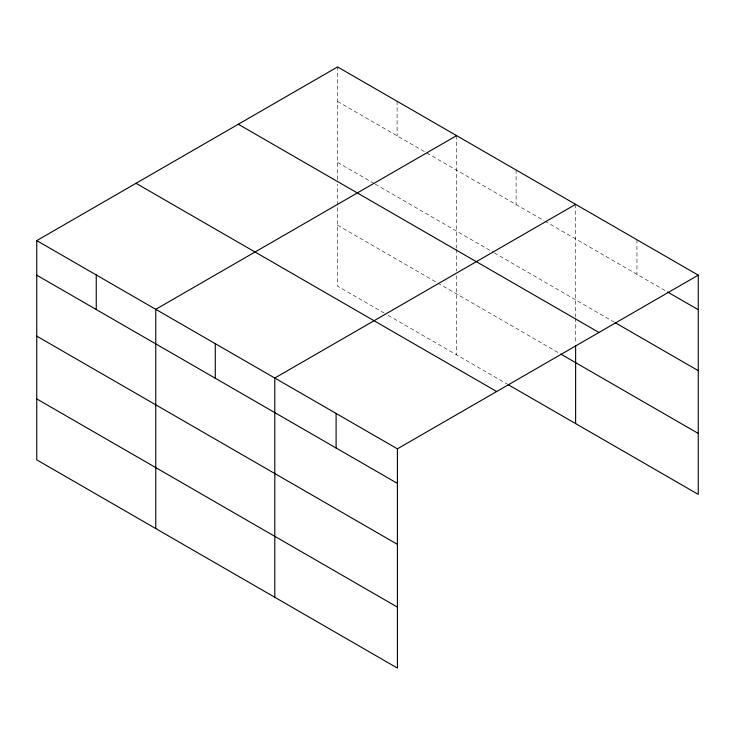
<?xml version="1.0" encoding="UTF-8"?>
<svg xmlns="http://www.w3.org/2000/svg" width="735" height="735" viewBox="0 0 735 735"><rect width="100%" height="100%" fill="white"/><g stroke="black" fill="none" stroke-linecap="round" stroke-linejoin="round"><path stroke-width="0.55" stroke-dasharray="3.67 2.76" d="M337.585 179.551L337.585 66.922M337.585 101.485L425.859 152.448M426.851 153.018L543.891 220.592M544.883 221.161L666.608 291.437M337.585 162.426L374.29 183.612M375.282 184.182L493.304 252.325M494.297 252.904L614.194 322.123M337.585 225.213L559.758 353.489M384.203 313.073L337.585 286.163L337.585 184.118M388.172 315.361L507.187 384.083M636.942 239.748L636.942 274.311M575.624 204.358L575.624 316.978M575.624 318.126L575.624 343.236M516.117 169.996L516.117 204.55M456.61 135.635L456.61 248.265M456.61 249.404L456.61 271.096M456.61 275.662L456.61 354.876M397.102 101.283L397.102 135.837"/><path stroke-width="1.1" d="M36.75 240.611L397.414 448.837L397.414 668.078L36.75 459.853L36.75 240.611L337.585 66.922L698.25 275.147L698.25 494.389L508.179 384.653M456.61 135.635L155.765 309.325L155.765 528.566M575.624 204.358L274.789 378.038L274.789 597.279M397.414 448.837L698.25 275.147M667.591 292.006L698.25 309.711M615.186 322.693L698.25 370.651M238.315 124.243L598.97 332.468M560.75 354.059L698.25 433.439M136.03 183.3L496.685 391.525M36.75 275.175L397.414 483.4M36.75 336.115L397.414 544.341M36.75 398.903L397.414 607.128M575.624 345.523L575.624 423.59M336.097 413.438L336.097 448.001M215.281 343.686L215.281 378.24M96.257 274.973L96.257 309.527"/></g></svg>
